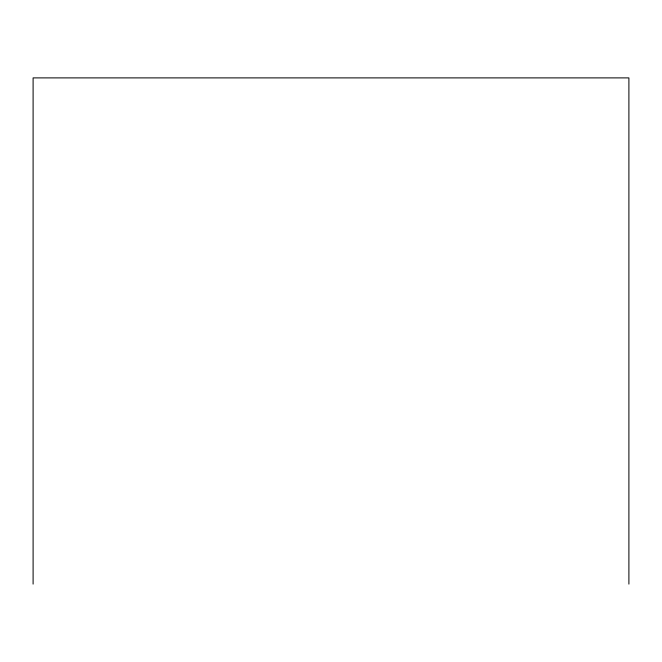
<?xml version="1.0" encoding="UTF-8"?>
<svg xmlns="http://www.w3.org/2000/svg" width="662" height="662" viewBox="0 0 662 662"><rect width="100%" height="100%" fill="white"/><g stroke="black" fill="none" stroke-linecap="round" stroke-linejoin="round"><path stroke-width="0.99" d="M628.9 584.107L628.9 77.893L33.1 77.893L33.1 584.107"/></g></svg>
